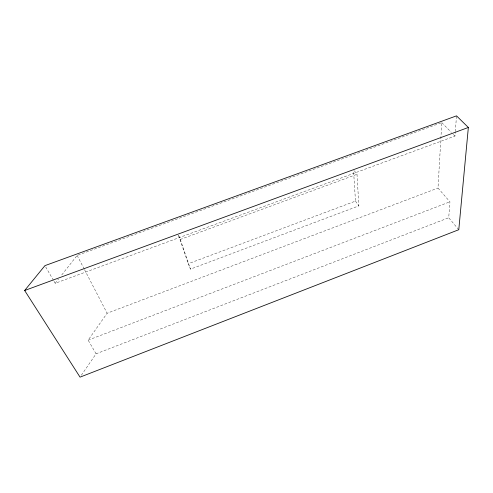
<?xml version="1.0" encoding="UTF-8"?>
<svg xmlns="http://www.w3.org/2000/svg" width="493" height="493" viewBox="0 0 493 493"><rect width="100%" height="100%" fill="white"/><g stroke="black" fill="none" stroke-linecap="round" stroke-linejoin="round"><path stroke-width="0.37" stroke-dasharray="2.46 1.85" d="M458.786 229.707L448.716 217.758L449.936 201.816L438.006 188.049L441.777 122.609L77.142 255.411L60.787 276.179M54.039 281.337L55.179 283.296L454.965 136.074L455.249 132.334M455.31 131.582L456.512 115.855M81.345 375.247L96.073 353.801L448.716 217.758M96.073 353.801L88.148 340.145L107.123 313.234L438.006 188.049M55.179 283.296L58.451 279.143M88.148 340.145L449.936 201.816M354.362 170.769L357.006 174.3L358.873 205.858L190.464 269.129L188.283 263.718L355.484 201.119L353.524 170.344M178.632 235.389L180.278 239.456L357.006 174.3M441.777 122.609L451.274 132.303M453.381 134.46L454.965 136.074M355.484 201.119L358.873 205.858M45.695 266.941L53.663 280.683M77.142 255.411L84.198 269.018M84.549 269.702L107.123 313.234M180.278 239.456L190.464 269.129M178.577 235.481L188.283 263.718"/><path stroke-width="0.74" d="M468.35 127.471L458.786 229.707L80.045 377.145L24.65 290.5L44.937 265.635L456.512 115.855L468.35 127.471L24.65 290.5"/></g></svg>
